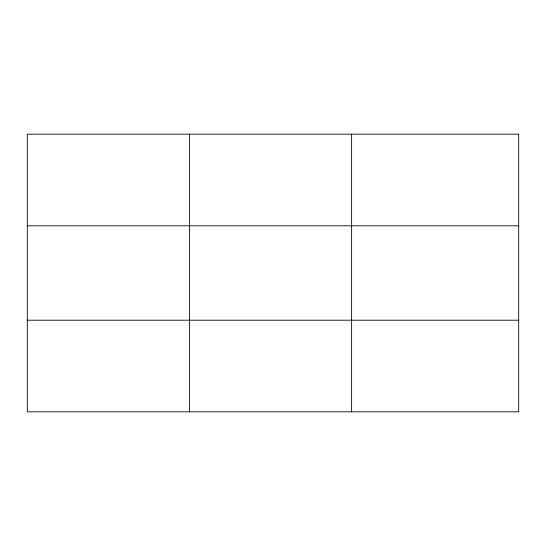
<?xml version="1.0" encoding="UTF-8"?>
<svg xmlns="http://www.w3.org/2000/svg" width="546" height="546" viewBox="0 0 546 546"><rect width="100%" height="100%" fill="white"/><g stroke="black" fill="none" stroke-linecap="round" stroke-linejoin="round"><path stroke-width="0.82" d="M189.462 411.827L189.462 134.173M351.624 411.827L351.624 134.173M27.3 225.798L518.7 225.798M27.3 320.202L518.7 320.202M518.7 134.173L518.7 411.827L27.3 411.827L27.3 134.173L518.7 134.173"/></g></svg>
